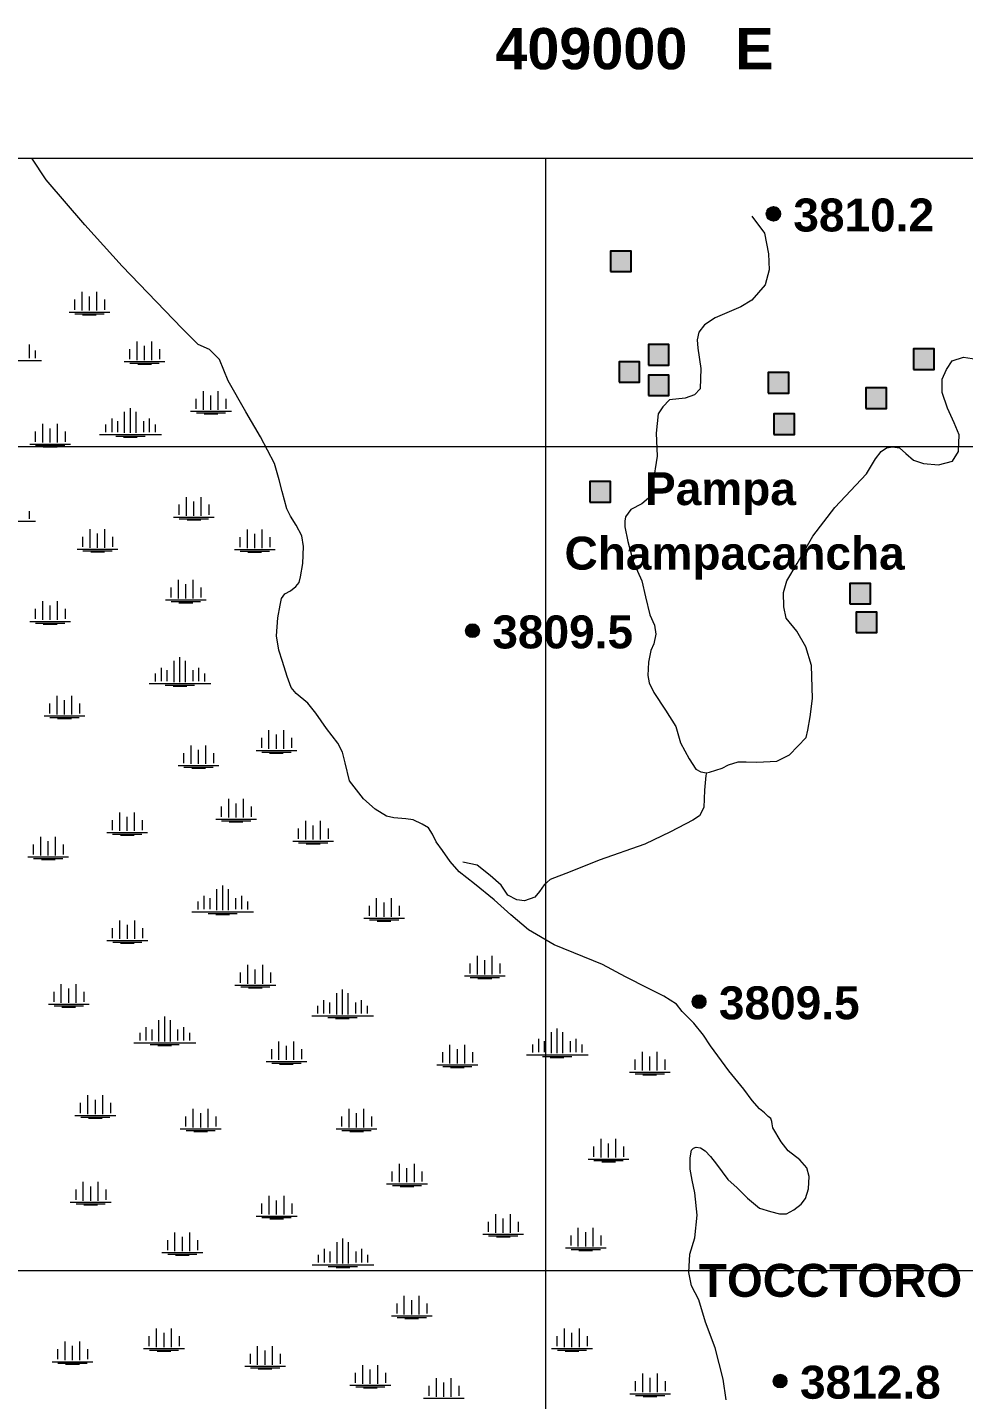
# Model space of a CAD drawing. Header units: metres. Extents: x 405809 to 420020, y 8257398 to 8272141.
# Drawn here: x 408371 to 409508, y 8269843 to 8271509 of the extents above; entities that cross this region are included whole.
import ezdxf

# ---------------------------------------------------------------- set-up
doc = ezdxf.new("R2010")
doc.units = ezdxf.units.M
for name, color, linetype, lineweight in [('BOFEDALES', 112, 'Continuous', 5), ('COORDENADAS', 30, 'Continuous', 5), ('CURVAS SECUNDARIS', 46, 'Continuous', 9), ('PERIMETRO DE LA ISLA', 7, 'Continuous', 18), ('texto', 7, 'Continuous', 13)]:
    doc.layers.add(name, color=color, linetype=linetype, lineweight=lineweight)
doc.layers.add('RIOS', color=130, linetype='Continuous')
doc.layers.add('VIVIENDAS', color=1, linetype='Continuous')
doc.styles.add('CARLOS', font='arialbd.ttf', dxfattribs={"height": 48})

msp = doc.modelspace()

# ---------------------------------------------------------------- hatches: boundary and pattern name
at = {"layer": 'texto'}
h = msp.add_hatch(color=256, dxfattribs=at)
edge = h.paths.add_edge_path()
edge.add_arc((409276.9, 8271282.6), 8.37, 0, 360)
h = msp.add_hatch(color=256, dxfattribs=at)
edge = h.paths.add_edge_path()
edge.add_arc((408911.5, 8270776.6), 8.37, 0, 360)
h = msp.add_hatch(color=256, dxfattribs=at)
edge = h.paths.add_edge_path()
edge.add_arc((409186.6, 8270326.3), 8.37, 0, 360)
h = msp.add_hatch(color=256, dxfattribs=at)
edge = h.paths.add_edge_path()
edge.add_arc((409285, 8269865.8), 8.37, 0, 360)
at = {"layer": 'VIVIENDAS'}
for points in [[(409079.2, 8271212.4), (409104.2, 8271212.4), (409104.2, 8271237.4), (409079.2, 8271237.4)], [(409125.1, 8271099), (409150.1, 8271099), (409150.1, 8271124), (409125.1, 8271124)], [(409447.1, 8271093.6), (409472.1, 8271093.6), (409472.1, 8271118.6), (409447.1, 8271118.6)], [(409089.5, 8271078.1), (409114.5, 8271078.1), (409114.5, 8271103.1), (409089.5, 8271103.1)], [(409270.6, 8271065), (409295.6, 8271065), (409295.6, 8271090), (409270.6, 8271090)], [(409125.1, 8271061.9), (409150.1, 8271061.9), (409150.1, 8271086.9), (409125.1, 8271086.9)], [(409389.1, 8271046.4), (409414.1, 8271046.4), (409414.1, 8271071.4), (409389.1, 8271071.4)], [(409277.6, 8271014.7), (409302.6, 8271014.7), (409302.6, 8271039.7), (409277.6, 8271039.7)], [(409053.9, 8270932.6), (409078.9, 8270932.6), (409078.9, 8270957.6), (409053.9, 8270957.6)], [(409369.8, 8270809), (409394.8, 8270809), (409394.8, 8270834), (409369.8, 8270834)], [(409377.4, 8270774.2), (409402.4, 8270774.2), (409402.4, 8270799.2), (409377.4, 8270799.2)]]:
    msp.add_hatch(color=256, dxfattribs=at).paths.add_polyline_path(points)

# ---------------------------------------------------------------- linework, layer by layer
at = {"layer": 'BOFEDALES'}
for p, q in [((408428.1, 8271178.5), (408428.1, 8271166.2)), ((408437.4, 8271165.1), (408437.4, 8271187.8)), ((408446.4, 8271165.1), (408446.4, 8271182.4)), ((408455.4, 8271165.1), (408455.4, 8271187.8)), ((408464.6, 8271178.5), (408464.6, 8271166.2)), ((408421.6, 8271163.4), (408471.1, 8271163.4)), ((408428.6, 8271161.4), (408464.1, 8271161.4)), ((408438, 8271160.1), (408454.7, 8271160.1)), ((408373.1, 8271123.9), (408373.1, 8271107.5)), ((408504.3, 8271105.1), (408504.3, 8271127.7)), ((408513.3, 8271105.1), (408513.3, 8271122.4)), ((408522.3, 8271105.1), (408522.3, 8271127.7)), ((408380.4, 8271116.9), (408380.4, 8271107.4)), ((408495.1, 8271118.4), (408495.1, 8271106.2)), ((408531.6, 8271118.4), (408531.6, 8271106.2)), ((408313.1, 8271104.7), (408388, 8271104.7)), ((408488.6, 8271103.3), (408538.1, 8271103.3)), ((408495.6, 8271101.3), (408531.1, 8271101.3)), ((408505, 8271100.1), (408521.7, 8271100.1)), ((408575.7, 8271058.1), (408575.7, 8271045.8)), ((408584.9, 8271044.8), (408584.9, 8271067.4)), ((408593.9, 8271044.8), (408593.9, 8271062)), ((408602.9, 8271044.8), (408602.9, 8271067.4)), ((408612.2, 8271058.1), (408612.2, 8271045.8)), ((408489.1, 8271016.6), (408489.1, 8271042.3)), ((408496.1, 8271016.6), (408496.1, 8271046.7)), ((408496.1, 8271016.6), (408496.1, 8271042.3)), ((408503.1, 8271016.6), (408503.1, 8271042.3)), ((408569.2, 8271043), (408618.7, 8271043)), ((408576.2, 8271041), (408611.7, 8271041)), ((408585.6, 8271039.7), (408602.3, 8271039.7)), ((408389.7, 8271004.9), (408389.7, 8271027.6)), ((408398.7, 8271004.9), (408398.7, 8271022.2)), ((408407.7, 8271004.9), (408407.7, 8271027.6)), ((408466.1, 8271027), (408466.1, 8271017.5)), ((408473.4, 8271034), (408473.4, 8271017.7)), ((408480.4, 8271031.1), (408480.4, 8271017.7)), ((408511.9, 8271031.1), (408511.9, 8271017.7)), ((408518.9, 8271034), (408518.9, 8271017.7)), ((408526.2, 8271027), (408526.2, 8271017.5)), ((408380.5, 8271018.3), (408380.5, 8271006)), ((408417, 8271018.3), (408417, 8271006)), ((408458.8, 8271014.8), (408533.8, 8271014.8)), ((408478.4, 8271012.8), (408513.9, 8271012.8)), ((408487.8, 8271011.6), (408504.5, 8271011.6)), ((408374, 8271003.2), (408423.5, 8271003.2)), ((408381, 8271001.2), (408416.5, 8271001.2)), ((408390.4, 8270999.9), (408407.1, 8270999.9)), ((408554.9, 8270929.6), (408554.9, 8270917.3)), ((408564.2, 8270916.2), (408564.2, 8270938.8)), ((408573.2, 8270916.2), (408573.2, 8270933.5)), ((408582.2, 8270916.2), (408582.2, 8270938.8)), ((408591.5, 8270929.6), (408591.5, 8270917.3)), ((408306, 8270909.6), (408380.9, 8270909.6)), ((408373.3, 8270921.8), (408373.3, 8270912.3)), ((408548.4, 8270914.4), (408598, 8270914.4)), ((408555.4, 8270912.4), (408591, 8270912.4)), ((408564.9, 8270911.2), (408581.5, 8270911.2)), ((408437.9, 8270890.6), (408437.9, 8270878.4)), ((408447.2, 8270877.3), (408447.2, 8270899.9)), ((408456.2, 8270877.3), (408456.2, 8270894.6)), ((408465.2, 8270877.3), (408465.2, 8270899.9)), ((408474.5, 8270890.6), (408474.5, 8270878.4)), ((408628.9, 8270890.2), (408628.9, 8270877.9)), ((408638.2, 8270876.8), (408638.2, 8270899.4)), ((408647.2, 8270876.8), (408647.2, 8270894.1)), ((408656.2, 8270876.8), (408656.2, 8270899.4)), ((408665.4, 8270890.2), (408665.4, 8270877.9)), ((408431.4, 8270875.5), (408481, 8270875.5)), ((408438.4, 8270873.5), (408474, 8270873.5)), ((408622.4, 8270875), (408671.9, 8270875)), ((408629.4, 8270873), (408664.9, 8270873)), ((408447.9, 8270872.2), (408464.5, 8270872.2)), ((408638.9, 8270871.8), (408655.5, 8270871.8)), ((408545.2, 8270829), (408545.2, 8270816.7)), ((408554.4, 8270815.6), (408554.4, 8270838.3)), ((408563.4, 8270815.6), (408563.4, 8270832.9)), ((408572.4, 8270815.6), (408572.4, 8270838.3)), ((408581.7, 8270829), (408581.7, 8270816.7)), ((408389.7, 8270789.7), (408389.7, 8270812.3)), ((408398.7, 8270789.7), (408398.7, 8270807)), ((408407.7, 8270789.7), (408407.7, 8270812.3)), ((408538.7, 8270813.9), (408588.2, 8270813.9)), ((408545.7, 8270811.9), (408581.2, 8270811.9)), ((408555.1, 8270810.6), (408571.8, 8270810.6)), ((408380.5, 8270803), (408380.5, 8270790.8)), ((408417, 8270803), (408417, 8270790.8)), ((408374, 8270787.9), (408423.5, 8270787.9)), ((408381, 8270785.9), (408416.5, 8270785.9)), ((408390.4, 8270784.6), (408407.1, 8270784.6)), ((408549.2, 8270714.2), (408549.2, 8270739.9)), ((408556.2, 8270714.2), (408556.2, 8270744.3)), ((408556.2, 8270714.2), (408556.2, 8270739.9)), ((408563.2, 8270714.2), (408563.2, 8270739.9)), ((408526.2, 8270724.6), (408526.2, 8270715.1)), ((408533.5, 8270731.6), (408533.5, 8270715.3)), ((408540.5, 8270728.7), (408540.5, 8270715.3)), ((408572, 8270728.7), (408572, 8270715.3)), ((408579, 8270731.6), (408579, 8270715.3)), ((408586.3, 8270724.6), (408586.3, 8270715.1)), ((408518.9, 8270712.4), (408593.9, 8270712.4)), ((408538.5, 8270710.4), (408574, 8270710.4)), ((408547.9, 8270709.1), (408564.6, 8270709.1)), ((408407.2, 8270675), (408407.2, 8270697.6)), ((408416.2, 8270675), (408416.2, 8270692.3)), ((408425.2, 8270675), (408425.2, 8270697.6)), ((408391.4, 8270673.2), (408440.9, 8270673.2)), ((408397.9, 8270688.4), (408397.9, 8270676.1)), ((408434.4, 8270688.4), (408434.4, 8270676.1)), ((408398.4, 8270671.2), (408433.9, 8270671.2)), ((408407.8, 8270670), (408424.5, 8270670)), ((408655.2, 8270646.4), (408655.2, 8270634.2)), ((408664.4, 8270633.1), (408664.4, 8270655.7)), ((408673.4, 8270633.1), (408673.4, 8270650.4)), ((408682.4, 8270633.1), (408682.4, 8270655.7)), ((408691.7, 8270646.4), (408691.7, 8270634.2)), ((408560.7, 8270628.1), (408560.7, 8270615.8)), ((408569.9, 8270614.8), (408569.9, 8270637.4)), ((408578.9, 8270614.8), (408578.9, 8270632)), ((408587.9, 8270614.8), (408587.9, 8270637.4)), ((408597.2, 8270628.1), (408597.2, 8270615.8)), ((408648.7, 8270631.3), (408698.2, 8270631.3)), ((408655.7, 8270629.3), (408691.2, 8270629.3)), ((408665.1, 8270628.1), (408681.8, 8270628.1)), ((408554.2, 8270613), (408603.7, 8270613)), ((408561.2, 8270611), (408596.7, 8270611)), ((408570.6, 8270609.7), (408587.3, 8270609.7)), ((408483.3, 8270533.5), (408483.3, 8270556.1)), ((408501.3, 8270533.5), (408501.3, 8270556.1)), ((408606.3, 8270563.1), (408606.3, 8270550.8)), ((408615.5, 8270549.7), (408615.5, 8270572.3)), ((408624.5, 8270549.7), (408624.5, 8270567)), ((408633.5, 8270549.7), (408633.5, 8270572.3)), ((408642.8, 8270563.1), (408642.8, 8270550.8)), ((408474, 8270546.8), (408474, 8270534.6)), ((408492.3, 8270533.5), (408492.3, 8270550.8)), ((408510.5, 8270546.8), (408510.5, 8270534.6)), ((408599.8, 8270547.9), (408649.3, 8270547.9)), ((408606.8, 8270545.9), (408642.3, 8270545.9)), ((408616.2, 8270544.7), (408632.8, 8270544.7)), ((408709.1, 8270523), (408709.1, 8270545.6)), ((408718.1, 8270523), (408718.1, 8270540.3)), ((408727.1, 8270523), (408727.1, 8270545.6)), ((408387.3, 8270503.9), (408387.3, 8270526.5)), ((408405.3, 8270503.9), (408405.3, 8270526.5)), ((408467.5, 8270531.7), (408517, 8270531.7)), ((408474.5, 8270529.7), (408510, 8270529.7)), ((408484, 8270528.5), (408500.6, 8270528.5)), ((408699.8, 8270536.4), (408699.8, 8270524.1)), ((408736.3, 8270536.4), (408736.3, 8270524.1)), ((408378.1, 8270517.2), (408378.1, 8270505)), ((408396.3, 8270503.9), (408396.3, 8270521.1)), ((408414.6, 8270517.2), (408414.6, 8270505)), ((408693.3, 8270521.2), (408742.8, 8270521.2)), ((408700.3, 8270519.2), (408735.8, 8270519.2)), ((408709.7, 8270518), (408726.4, 8270518)), ((408371.6, 8270502.1), (408421.1, 8270502.1)), ((408378.6, 8270500.1), (408414.1, 8270500.1)), ((408388, 8270498.8), (408404.6, 8270498.8)), ((408601.2, 8270437.3), (408601.2, 8270463)), ((408608.2, 8270437.3), (408608.2, 8270467.4)), ((408608.2, 8270437.3), (408608.2, 8270463)), ((408615.2, 8270437.3), (408615.2, 8270463)), ((408578.1, 8270447.7), (408578.1, 8270438.2)), ((408585.4, 8270454.7), (408585.4, 8270438.4)), ((408592.4, 8270451.8), (408592.4, 8270438.4)), ((408623.9, 8270451.8), (408623.9, 8270438.4)), ((408630.9, 8270454.7), (408630.9, 8270438.4)), ((408638.2, 8270447.7), (408638.2, 8270438.2)), ((408785.9, 8270442.6), (408785.9, 8270430.3)), ((408795.1, 8270429.2), (408795.1, 8270451.9)), ((408804.1, 8270429.2), (408804.1, 8270446.5)), ((408813.1, 8270429.2), (408813.1, 8270451.9)), ((408822.4, 8270442.6), (408822.4, 8270430.3)), ((408483.5, 8270402.4), (408483.5, 8270425)), ((408501.5, 8270402.4), (408501.5, 8270425)), ((408570.8, 8270435.5), (408645.8, 8270435.5)), ((408590.4, 8270433.5), (408625.9, 8270433.5)), ((408599.8, 8270432.2), (408616.5, 8270432.2)), ((408779.4, 8270427.5), (408828.9, 8270427.5)), ((408786.4, 8270425.5), (408821.9, 8270425.5)), ((408795.8, 8270424.2), (408812.4, 8270424.2)), ((408474.2, 8270415.7), (408474.2, 8270403.5)), ((408492.5, 8270402.4), (408492.5, 8270419.7)), ((408510.7, 8270415.7), (408510.7, 8270403.5)), ((408467.7, 8270400.6), (408517.2, 8270400.6)), ((408474.7, 8270398.6), (408510.2, 8270398.6)), ((408484.2, 8270397.4), (408500.8, 8270397.4)), ((408917.4, 8270359.3), (408917.4, 8270381.9)), ((408926.4, 8270359.3), (408926.4, 8270376.6)), ((408935.4, 8270359.3), (408935.4, 8270381.9)), ((408629.6, 8270361.5), (408629.6, 8270349.2)), ((408638.8, 8270348.1), (408638.8, 8270370.8)), ((408647.8, 8270348.1), (408647.8, 8270365.4)), ((408656.8, 8270348.1), (408656.8, 8270370.8)), ((408666.1, 8270361.5), (408666.1, 8270349.2)), ((408901.7, 8270357.5), (408951.2, 8270357.5)), ((408908.2, 8270372.6), (408908.2, 8270360.4)), ((408944.7, 8270372.6), (408944.7, 8270360.4)), ((408412.2, 8270324.8), (408412.2, 8270347.5)), ((408421.2, 8270324.8), (408421.2, 8270342.1)), ((408430.2, 8270324.8), (408430.2, 8270347.5)), ((408623.1, 8270346.4), (408672.6, 8270346.4)), ((408630.1, 8270344.4), (408665.6, 8270344.4)), ((408639.5, 8270343.1), (408656.1, 8270343.1)), ((408753.6, 8270310.8), (408753.6, 8270341)), ((408908.7, 8270355.5), (408944.2, 8270355.5)), ((408918.1, 8270354.3), (408934.8, 8270354.3)), ((408396.5, 8270323.1), (408446, 8270323.1)), ((408403, 8270338.2), (408403, 8270325.9)), ((408439.5, 8270338.2), (408439.5, 8270325.9)), ((408730.8, 8270328.3), (408730.8, 8270311.9)), ((408737.8, 8270325.4), (408737.8, 8270311.9)), ((408746.6, 8270310.8), (408746.6, 8270336.6)), ((408753.6, 8270310.8), (408753.6, 8270336.6)), ((408760.6, 8270310.8), (408760.6, 8270336.6)), ((408769.3, 8270325.4), (408769.3, 8270311.9)), ((408776.3, 8270328.3), (408776.3, 8270311.9)), ((408403.5, 8270321.1), (408439, 8270321.1)), ((408412.9, 8270319.8), (408429.5, 8270319.8)), ((408537.8, 8270278.1), (408537.8, 8270308.2)), ((408716.3, 8270309.1), (408791.2, 8270309.1)), ((408723.5, 8270321.3), (408723.5, 8270311.8)), ((408735.8, 8270307.1), (408771.3, 8270307.1)), ((408783.6, 8270321.3), (408783.6, 8270311.8)), ((408515, 8270295.5), (408515, 8270279.2)), ((408522, 8270292.6), (408522, 8270279.2)), ((408530.8, 8270278.1), (408530.8, 8270303.8)), ((408537.8, 8270278.1), (408537.8, 8270303.8)), ((408544.8, 8270278.1), (408544.8, 8270303.8)), ((408553.5, 8270292.6), (408553.5, 8270279.2)), ((408560.5, 8270295.5), (408560.5, 8270279.2)), ((408745.2, 8270305.8), (408761.9, 8270305.8)), ((409007.3, 8270263.7), (409007.3, 8270289.4)), ((409014.3, 8270263.7), (409014.3, 8270293.8)), ((409014.3, 8270263.7), (409014.3, 8270289.4)), ((409021.3, 8270263.7), (409021.3, 8270289.4)), ((408500.5, 8270276.3), (408575.4, 8270276.3)), ((408507.7, 8270288.5), (408507.7, 8270279)), ((408520, 8270274.3), (408555.5, 8270274.3)), ((408529.5, 8270273), (408546.1, 8270273)), ((408567.9, 8270288.5), (408567.9, 8270279)), ((408676.5, 8270255.5), (408676.5, 8270278.1)), ((408685.5, 8270255.5), (408685.5, 8270272.8)), ((408694.5, 8270255.5), (408694.5, 8270278.1)), ((408884.2, 8270251.4), (408884.2, 8270274)), ((408902.2, 8270251.4), (408902.2, 8270274)), ((408984.2, 8270274.1), (408984.2, 8270264.6)), ((408991.5, 8270281.1), (408991.5, 8270264.8)), ((408998.5, 8270278.2), (408998.5, 8270264.8)), ((409030.1, 8270278.2), (409030.1, 8270264.8)), ((409037.1, 8270281.1), (409037.1, 8270264.8)), ((409044.4, 8270274.1), (409044.4, 8270264.6)), ((408667.3, 8270268.8), (408667.3, 8270256.6)), ((408703.8, 8270268.8), (408703.8, 8270256.6)), ((408874.9, 8270264.8), (408874.9, 8270252.5)), ((408893.2, 8270251.4), (408893.2, 8270268.7)), ((408911.4, 8270264.8), (408911.4, 8270252.5)), ((408977, 8270261.9), (409051.9, 8270261.9)), ((408996.5, 8270259.9), (409032.1, 8270259.9)), ((409006, 8270258.6), (409022.6, 8270258.6)), ((409117.8, 8270242.6), (409117.8, 8270265.2)), ((409126.8, 8270242.6), (409126.8, 8270259.9)), ((409135.8, 8270242.6), (409135.8, 8270265.2)), ((408660.8, 8270253.7), (408710.3, 8270253.7)), ((408667.8, 8270251.7), (408703.3, 8270251.7)), ((408677.2, 8270250.4), (408693.9, 8270250.4)), ((408868.4, 8270249.6), (408917.9, 8270249.6)), ((408875.4, 8270247.6), (408910.9, 8270247.6)), ((408884.8, 8270246.4), (408901.5, 8270246.4)), ((409102.1, 8270240.8), (409151.6, 8270240.8)), ((409108.6, 8270255.9), (409108.6, 8270243.7)), ((409145.1, 8270255.9), (409145.1, 8270243.7)), ((409109.1, 8270238.8), (409144.6, 8270238.8)), ((409118.5, 8270237.6), (409135.1, 8270237.6)), ((408444.6, 8270189.9), (408444.6, 8270212.6)), ((408453.6, 8270189.9), (408453.6, 8270207.2)), ((408462.6, 8270189.9), (408462.6, 8270212.6)), ((408435.3, 8270203.3), (408435.3, 8270191)), ((408471.8, 8270203.3), (408471.8, 8270191)), ((408572.5, 8270173.6), (408572.5, 8270196.3)), ((408581.5, 8270173.6), (408581.5, 8270190.9)), ((408590.5, 8270173.6), (408590.5, 8270196.3)), ((408761.7, 8270173.6), (408761.7, 8270196.3)), ((408770.7, 8270173.6), (408770.7, 8270190.9)), ((408779.7, 8270173.6), (408779.7, 8270196.3)), ((408428.8, 8270188.2), (408478.3, 8270188.2)), ((408435.8, 8270186.2), (408471.3, 8270186.2)), ((408445.2, 8270184.9), (408461.9, 8270184.9)), ((408563.2, 8270187), (408563.2, 8270174.7)), ((408599.7, 8270187), (408599.7, 8270174.7)), ((408752.5, 8270187), (408752.5, 8270174.7)), ((408789, 8270187), (408789, 8270174.7)), ((408556.7, 8270171.9), (408606.2, 8270171.9)), ((408563.7, 8270169.9), (408599.2, 8270169.9)), ((408573.2, 8270168.6), (408589.8, 8270168.6)), ((408746, 8270171.9), (408795.5, 8270171.9)), ((408753, 8270169.9), (408788.5, 8270169.9)), ((408762.4, 8270168.6), (408779.1, 8270168.6)), ((409067.7, 8270137), (409067.7, 8270159.7)), ((409085.7, 8270137), (409085.7, 8270159.7)), ((409058.5, 8270150.4), (409058.5, 8270138.1)), ((409076.7, 8270137), (409076.7, 8270154.3)), ((409095, 8270150.4), (409095, 8270138.1)), ((408822.9, 8270107), (408822.9, 8270129.6)), ((408831.9, 8270107), (408831.9, 8270124.2)), ((408840.9, 8270107), (408840.9, 8270129.6)), ((409052, 8270135.3), (409101.5, 8270135.3)), ((409059, 8270133.3), (409094.5, 8270133.3)), ((409068.4, 8270132), (409085, 8270132)), ((408438.9, 8270084.7), (408438.9, 8270107.4)), ((408456.9, 8270084.7), (408456.9, 8270107.4)), ((408813.7, 8270120.3), (408813.7, 8270108)), ((408850.2, 8270120.3), (408850.2, 8270108)), ((408429.7, 8270098.1), (408429.7, 8270085.8)), ((408447.9, 8270084.7), (408447.9, 8270102)), ((408466.2, 8270098.1), (408466.2, 8270085.8)), ((408664.7, 8270067.9), (408664.7, 8270090.5)), ((408682.7, 8270067.9), (408682.7, 8270090.5)), ((408807.2, 8270105.2), (408856.7, 8270105.2)), ((408814.2, 8270103.2), (408849.7, 8270103.2)), ((408823.6, 8270101.9), (408840.3, 8270101.9)), ((408423.2, 8270083), (408472.7, 8270083)), ((408430.2, 8270081), (408465.7, 8270081)), ((408439.6, 8270079.7), (408456.2, 8270079.7)), ((408655.4, 8270081.2), (408655.4, 8270068.9)), ((408673.7, 8270067.9), (408673.7, 8270085.1)), ((408692, 8270081.2), (408692, 8270068.9)), ((408648.9, 8270066.1), (408698.5, 8270066.1)), ((408655.9, 8270064.1), (408691.5, 8270064.1)), ((408665.4, 8270062.8), (408682, 8270062.8)), ((408930.6, 8270059.2), (408930.6, 8270046.9)), ((408939.8, 8270045.8), (408939.8, 8270068.5)), ((408948.8, 8270045.8), (408948.8, 8270063.1)), ((408957.8, 8270045.8), (408957.8, 8270068.5)), ((408967.1, 8270059.2), (408967.1, 8270046.9)), ((408550.2, 8270023.6), (408550.2, 8270046.2)), ((408559.2, 8270023.6), (408559.2, 8270040.9)), ((408568.2, 8270023.6), (408568.2, 8270046.2)), ((408924.1, 8270044.1), (408973.6, 8270044.1)), ((408931.1, 8270042.1), (408966.6, 8270042.1)), ((408940.5, 8270040.8), (408957.2, 8270040.8)), ((409030.8, 8270042.5), (409030.8, 8270030.3)), ((409040, 8270029.2), (409040, 8270051.8)), ((409049, 8270029.2), (409049, 8270046.5)), ((409058, 8270029.2), (409058, 8270051.8)), ((409067.3, 8270042.5), (409067.3, 8270030.3)), ((408541, 8270036.9), (408541, 8270024.7)), ((408577.5, 8270036.9), (408577.5, 8270024.7)), ((408731.3, 8270026.1), (408731.3, 8270009.7)), ((408738.3, 8270023.2), (408738.3, 8270009.7)), ((408747.1, 8270008.6), (408747.1, 8270034.4)), ((408754.1, 8270008.6), (408754.1, 8270038.8)), ((408754.1, 8270008.6), (408754.1, 8270034.4)), ((408761.1, 8270008.6), (408761.1, 8270034.4)), ((408769.8, 8270023.2), (408769.8, 8270009.7)), ((408776.8, 8270026.1), (408776.8, 8270009.7)), ((409024.3, 8270027.4), (409073.8, 8270027.4)), ((409031.3, 8270025.4), (409066.8, 8270025.4)), ((409040.7, 8270024.1), (409057.3, 8270024.1)), ((408534.5, 8270021.8), (408584, 8270021.8)), ((408541.5, 8270019.8), (408577, 8270019.8)), ((408550.9, 8270018.6), (408567.6, 8270018.6)), ((408716.8, 8270006.8), (408791.7, 8270006.8)), ((408724, 8270019), (408724, 8270009.5)), ((408784.2, 8270019), (408784.2, 8270009.5)), ((408736.3, 8270004.8), (408771.8, 8270004.8)), ((408745.8, 8270003.6), (408762.4, 8270003.6)), ((408819.5, 8269960), (408819.5, 8269947.8)), ((408828.7, 8269946.7), (408828.7, 8269969.3)), ((408837.7, 8269946.7), (408837.7, 8269964)), ((408846.7, 8269946.7), (408846.7, 8269969.3)), ((408856, 8269960), (408856, 8269947.8)), ((408813, 8269944.9), (408862.5, 8269944.9)), ((408820, 8269942.9), (408855.5, 8269942.9)), ((408829.4, 8269941.6), (408846.1, 8269941.6)), ((408528, 8269906.9), (408528, 8269929.5)), ((408537, 8269906.9), (408537, 8269924.2)), ((408546, 8269906.9), (408546, 8269929.5)), ((409023.3, 8269906.9), (409023.3, 8269929.5)), ((409032.3, 8269906.9), (409032.3, 8269924.2)), ((409041.3, 8269906.9), (409041.3, 8269929.5)), ((408416.9, 8269891.1), (408416.9, 8269913.7)), ((408425.9, 8269891.1), (408425.9, 8269908.4)), ((408434.9, 8269891.1), (408434.9, 8269913.7)), ((408518.7, 8269920.3), (408518.7, 8269908)), ((408555.2, 8269920.3), (408555.2, 8269908)), ((408650.6, 8269885.6), (408650.6, 8269908.2)), ((408668.6, 8269885.6), (408668.6, 8269908.2)), ((409014.1, 8269920.3), (409014.1, 8269908)), ((409050.6, 8269920.3), (409050.6, 8269908)), ((408407.6, 8269904.4), (408407.6, 8269892.2)), ((408444.1, 8269904.4), (408444.1, 8269892.2)), ((408512.2, 8269905.1), (408561.7, 8269905.1)), ((408519.2, 8269903.1), (408554.7, 8269903.1)), ((408528.6, 8269901.9), (408545.3, 8269901.9)), ((408641.4, 8269898.9), (408641.4, 8269886.6)), ((408659.6, 8269885.6), (408659.6, 8269902.8)), ((408677.9, 8269898.9), (408677.9, 8269886.6)), ((409007.6, 8269905.1), (409057.1, 8269905.1)), ((409014.6, 8269903.1), (409050.1, 8269903.1)), ((409024, 8269901.9), (409040.6, 8269901.9)), ((408401.1, 8269889.3), (408450.6, 8269889.3)), ((408408.1, 8269887.3), (408443.6, 8269887.3)), ((408417.5, 8269886.1), (408434.2, 8269886.1)), ((408634.9, 8269883.8), (408684.4, 8269883.8)), ((408641.9, 8269881.8), (408677.4, 8269881.8)), ((408651.3, 8269880.5), (408668, 8269880.5)), ((408769.2, 8269875.8), (408769.2, 8269863.6)), ((408778.4, 8269862.5), (408778.4, 8269885.1)), ((408787.4, 8269862.5), (408787.4, 8269879.8)), ((408796.4, 8269862.5), (408796.4, 8269885.1)), ((408805.7, 8269875.8), (408805.7, 8269863.6)), ((409118.2, 8269852.2), (409118.2, 8269874.8)), ((409136.2, 8269852.2), (409136.2, 8269874.8)), ((408762.7, 8269860.7), (408812.2, 8269860.7)), ((408769.7, 8269858.7), (408805.2, 8269858.7)), ((408779.1, 8269857.4), (408795.8, 8269857.4)), ((408858.4, 8269860), (408858.4, 8269847.7)), ((408867.7, 8269846.7), (408867.7, 8269869.3)), ((408876.7, 8269846.7), (408876.7, 8269863.9)), ((408885.7, 8269846.7), (408885.7, 8269869.3)), ((408895, 8269860), (408895, 8269847.7)), ((409108.9, 8269865.6), (409108.9, 8269853.3)), ((409127.2, 8269852.2), (409127.2, 8269869.5)), ((409145.4, 8269865.6), (409145.4, 8269853.3)), ((408851.9, 8269844.9), (408901.5, 8269844.9)), ((409102.4, 8269850.4), (409151.9, 8269850.4)), ((409109.4, 8269848.4), (409144.9, 8269848.4)), ((409118.8, 8269847.2), (409135.5, 8269847.2))]:
    msp.add_line(p, q, dxfattribs=at)
at = {"layer": 'COORDENADAS'}
for p, q in [((406200, 8271350), (419600, 8271350)), ((409000, 8271350), (409000, 8257550)), ((406200, 8271000), (419600, 8271000)), ((406200, 8270000), (419600, 8270000))]:
    msp.add_line(p, q, dxfattribs=at)
at = {"layer": 'CURVAS SECUNDARIS'}
for points in [[(409250.8, 8271279.6), (409265.9, 8271259.1), (409270.8, 8271234.1), (409271.9, 8271214.7), (409267, 8271196.3), (409250.8, 8271177.9), (409237.5, 8271169.6), (409206.1, 8271156.3), (409193.4, 8271147.9), (409186.2, 8271138.8), (409184.4, 8271129.8), (409185, 8271119.5), (409188.9, 8271094.7), (409187.8, 8271070.2), (409181, 8271062.7), (409169.7, 8271058.9), (409150.8, 8271056.7), (409142.5, 8271048.4), (409136.9, 8271039.7), (409134.7, 8271016.4), (409135.9, 8270988.3), (409130.6, 8270955.1), (409125.2, 8270937.3), (409117.1, 8270930.7), (409103.7, 8270923.5), (409097.2, 8270914.9), (409096.3, 8270909.6), (409096.5, 8270902.5), (409100.2, 8270884.8), (409106.7, 8270860.5), (409117, 8270837.2), (409121.7, 8270817.6), (409126.7, 8270795.7), (409132.5, 8270783.2), (409134, 8270772.2), (409131.8, 8270760.5), (409128.1, 8270752.4), (409125.2, 8270738.4), (409124.4, 8270722.3), (409125.9, 8270713.5), (409131.9, 8270701.5), (409145.8, 8270680.2), (409158.3, 8270660.4), (409164.2, 8270640.6), (409174.5, 8270621), (409182.8, 8270608.7), (409188.7, 8270605.2), (409195.8, 8270603.9), (409199.3, 8270604.8), (409214.8, 8270609.7), (409222.5, 8270613.8), (409234.3, 8270617.5), (409243.9, 8270617.5), (409256.9, 8270616.9), (409281, 8270618.4), (409296.6, 8270626.1), (409316.5, 8270647.1), (409318.7, 8270655.8), (409321.4, 8270672.1), (409324.2, 8270694.1), (409323.2, 8270734.4), (409316.3, 8270757.2), (409305.4, 8270776), (409292.5, 8270791.9), (409289.5, 8270805.7), (409289.2, 8270822.9), (409293.2, 8270837), (409305.8, 8270858.3), (409324.7, 8270891.3), (409351.5, 8270926.1), (409389.9, 8270967.1), (409400.9, 8270985.1), (409407.8, 8270994.1), (409414.3, 8270998.6), (409421.7, 8270999.6), (409430.2, 8270998.6), (409437.6, 8270991.6), (409447, 8270983.5), (409459, 8270979.7), (409477.2, 8270977.8), (409494.3, 8270982.2), (409501.8, 8270994.2), (409502.5, 8271014.3), (409496.4, 8271028.8), (409488.3, 8271046.6), (409481.8, 8271065.9), (409481.8, 8271082), (409486.9, 8271093.7), (409494.1, 8271104), (409507.7, 8271108.8), (409523.5, 8271106)], [(409195.8, 8270603.9), (409194.8, 8270600.7), (409193.3, 8270583), (409192.5, 8270562), (409187, 8270551.8), (409179.2, 8270546.4), (409151.9, 8270532.3), (409120.7, 8270517.5), (409065.2, 8270498), (409030.1, 8270484), (409005.7, 8270474.6), (408998.7, 8270468.1), (408993, 8270459.9), (408987.3, 8270453), (408974.7, 8270448.6), (408965.2, 8270449.9), (408954.5, 8270455.5), (408946.3, 8270467.5), (408933.1, 8270479.5), (408917.3, 8270492.1), (408899.7, 8270495.8)]]:
    msp.add_lwpolyline(points, dxfattribs=at)
at = {"layer": 'PERIMETRO DE LA ISLA'}
msp.add_lwpolyline([(409219.5, 8269843), (409215.9, 8269867.9), (409206.1, 8269906.1), (409194.5, 8269937.3), (409186.3, 8269964.4), (409177.3, 8269981.5), (409174.3, 8269997.5), (409175.3, 8270019.6), (409181.3, 8270039.6), (409184.3, 8270067), (409181.3, 8270094.1), (409178.4, 8270109.7), (409175.9, 8270123.1), (409175.9, 8270136.6), (409177.4, 8270146), (409179.7, 8270148.6), (409183, 8270149.6), (409188.3, 8270148.9), (409194, 8270145.3), (409200.7, 8270138.3), (409207.8, 8270129.1), (409221.5, 8270110.6), (409232.7, 8270100.3), (409245.6, 8270087.9), (409259.9, 8270075.8), (409273.3, 8270071.4), (409284.4, 8270068.7), (409292.6, 8270068.9), (409301.5, 8270073.6), (409310.5, 8270080.4), (409315.9, 8270087.3), (409319.6, 8270099), (409320.3, 8270113.9), (409317.4, 8270124.5), (409308.8, 8270134.2), (409294.7, 8270145.1), (409286.2, 8270156), (409276.1, 8270173.2), (409275.3, 8270177.8), (409274.8, 8270181), (409273.7, 8270184.4), (409270.5, 8270186.9), (409266, 8270191.3), (409260.1, 8270196.4), (409251, 8270206.5), (409240.9, 8270220.2), (409222.6, 8270242.5), (409200.6, 8270272.8), (409192.2, 8270285.7), (409180.1, 8270300.1), (409166.2, 8270314.5), (409159.3, 8270323.1), (409143.8, 8270332.9), (409125.3, 8270342.1), (409097.1, 8270356.5), (409069.3, 8270371.6), (409010.5, 8270395.2), (408979.4, 8270413.6), (408957.9, 8270431.5), (408938, 8270449.8), (408913.8, 8270469.4), (408895.4, 8270483.7), (408884.3, 8270496.4), (408874.9, 8270509.9), (408867.4, 8270520.2), (408862.9, 8270529.6), (408858, 8270537.4), (408850.6, 8270541.9), (408839.6, 8270547.2), (408830.6, 8270548.4), (408816.2, 8270549.3), (408807.2, 8270551.3), (408793.3, 8270559.9), (408779.3, 8270572.3), (408762.1, 8270594.4), (408756.8, 8270616.2), (408753.7, 8270629.2), (408747.9, 8270640.1), (408734.4, 8270657.8), (408721.4, 8270676.6), (408711.5, 8270688.6), (408697.4, 8270700.5), (408691.2, 8270707.8), (408686.5, 8270720.8), (408680.7, 8270739.3), (408676.5, 8270752.8), (408673.4, 8270770.5), (408675, 8270792.3), (408678.1, 8270807.4), (408679.7, 8270815.7), (408683.8, 8270821.4), (408690.6, 8270825), (408696.9, 8270830.4), (408700.9, 8270835.1), (408702.7, 8270842.1), (408705.7, 8270858.2), (408706.4, 8270878.9), (408704.2, 8270891.7), (408697.6, 8270904.5), (408690.6, 8270915.5), (408686.2, 8270924.6), (408680.3, 8270945.7), (408676.7, 8270959.9), (408671.2, 8270979.7), (408654.3, 8271012), (408636.1, 8271042.2), (408614.9, 8271080), (408604.3, 8271105.7), (408592.2, 8271117.8), (408578.6, 8271123.8), (408558.9, 8271143.4), (408486.3, 8271219), (408440.7, 8271269.3), (408393.8, 8271323.7), (408376.6, 8271350)], dxfattribs=at)
at = {"layer": 'RIOS'}
msp.add_circle((409276.9, 8271282.6), 8.37, dxfattribs=at)
at = {"layer": 'texto'}
for centre in [(408911.5, 8270776.6), (409186.6, 8270326.3), (409285, 8269865.8)]:
    msp.add_circle(centre, 8.37, dxfattribs=at)
at = {"layer": 'VIVIENDAS'}
for points in [[(409079.2, 8271212.4), (409104.2, 8271212.4), (409104.2, 8271237.4), (409079.2, 8271237.4)], [(409125.1, 8271099), (409150.1, 8271099), (409150.1, 8271124), (409125.1, 8271124)], [(409447.1, 8271093.6), (409472.1, 8271093.6), (409472.1, 8271118.6), (409447.1, 8271118.6)], [(409089.5, 8271078.1), (409114.5, 8271078.1), (409114.5, 8271103.1), (409089.5, 8271103.1)], [(409270.6, 8271065), (409295.6, 8271065), (409295.6, 8271090), (409270.6, 8271090)], [(409125.1, 8271061.9), (409150.1, 8271061.9), (409150.1, 8271086.9), (409125.1, 8271086.9)], [(409389.1, 8271046.4), (409414.1, 8271046.4), (409414.1, 8271071.4), (409389.1, 8271071.4)], [(409277.6, 8271014.7), (409302.6, 8271014.7), (409302.6, 8271039.7), (409277.6, 8271039.7)], [(409053.9, 8270932.6), (409078.9, 8270932.6), (409078.9, 8270957.6), (409053.9, 8270957.6)], [(409369.8, 8270809), (409394.8, 8270809), (409394.8, 8270834), (409369.8, 8270834)], [(409377.4, 8270774.2), (409402.4, 8270774.2), (409402.4, 8270799.2), (409377.4, 8270799.2)]]:
    msp.add_lwpolyline(points, close=True, dxfattribs=at)

# ---------------------------------------------------------------- texts
at = {"layer": 'texto', "style": 'CARLOS'}
for s, height, p in [('409000   E', 50, (408939.3, 8271458.1)), ('3810.2', 40, (409301.1, 8271261.2)), ('Pampa', 40, (409121, 8270929)), ('Champacancha', 40, (409023.3, 8270850.7)), ('3809.5', 40, (408935.6, 8270755.1)), ('3809.5', 40, (409210.7, 8270304.9)), ('TOCCTORO', 40, (409186.4, 8269968)), ('3812.8', 40, (409309.2, 8269844.4))]:
    msp.add_text(s, height=height, dxfattribs=at).set_placement(p)

doc.saveas('drawing.dxf')
